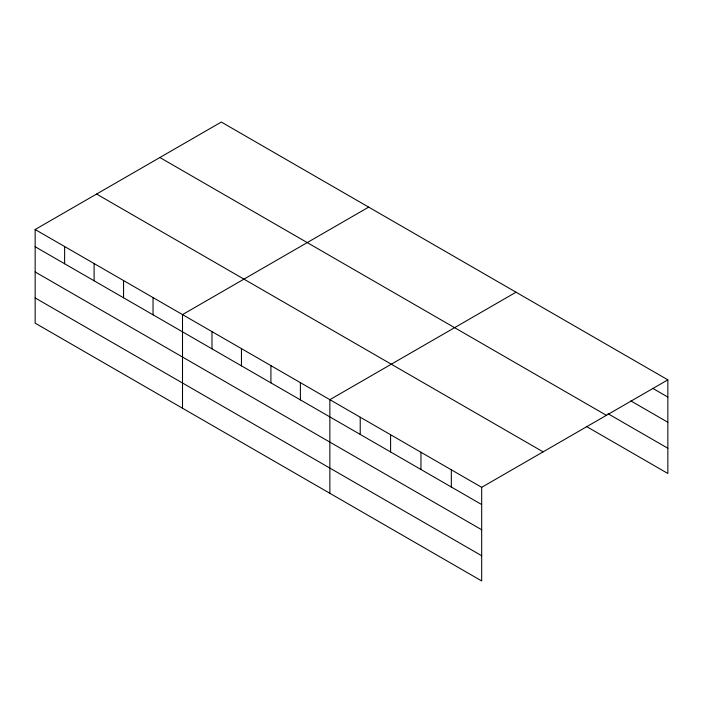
<?xml version="1.0" encoding="UTF-8"?>
<svg xmlns="http://www.w3.org/2000/svg" width="703" height="703" viewBox="0 0 703 703"><rect width="100%" height="100%" fill="white"/><g stroke="black" fill="none" stroke-linecap="round" stroke-linejoin="round"><path stroke-width="1.05" d="M35.15 229.521L481.687 487.328L481.687 580.95L35.15 323.152L35.15 229.521L221.313 122.05L667.85 379.848L667.85 473.479L586.249 426.361M368.671 207.121L182.508 314.601L182.508 408.223M516.028 292.202L329.865 399.673L329.865 493.304M481.687 487.328L667.85 379.848M652.665 388.311L667.85 397.072M630.846 400.921L667.85 422.283M608.069 413.751L667.85 448.259M159.88 157.516L606.417 415.324M96.583 194.054L543.12 451.862M35.15 246.744L481.687 504.552M35.15 271.956L481.687 529.763M35.15 297.931L481.687 555.739M451.326 469.797L451.326 487.021M420.956 452.266L420.956 469.49M390.596 434.735L390.596 451.959M360.226 417.204L360.226 434.428M300.392 382.66L300.392 399.884M270.919 365.648L270.919 382.871M241.454 348.635L241.454 365.85M211.981 331.614L211.981 348.837M153.034 297.589L153.034 314.803M123.561 280.567L123.561 297.791M94.097 263.555L94.097 280.778M64.623 246.542L64.623 263.757"/></g></svg>
